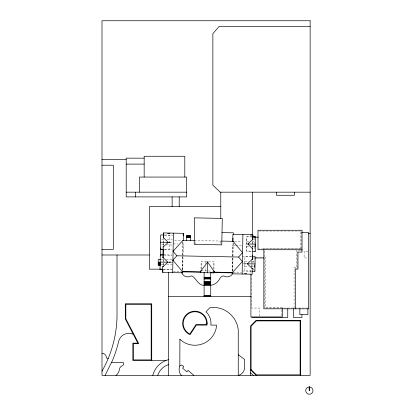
<?xml version="1.0" encoding="UTF-8"?>
<svg xmlns="http://www.w3.org/2000/svg" width="415" height="415" viewBox="0 0 415 415"><rect width="100%" height="100%" fill="white"/><g stroke="black" fill="none" stroke-linecap="round" stroke-linejoin="round"><path stroke-width="0.31" stroke-dasharray="2.08 1.56" d="M163.1 265.154L163.225 259.116M163.5 245.312L163.536 243.501M163.546 242.894L163.619 239.273M163.297 265.361L163.422 259.121M163.702 245.312L163.738 243.501M163.749 242.9L163.821 239.279M169.88 262.477L169.885 262.057L172.458 262.109M182.221 269.584L182.501 255.562M182.517 254.929L182.782 241.577M182.932 244.098L182.984 241.577M182.543 269.589L182.823 255.573M182.833 254.935L183.051 244.098M182.73 270.274L182.999 256.869M183.01 256.231L183.254 244.103L180.831 244.056M195.688 244.352L195.761 240.576M201.016 268.982L201.161 261.575L207.396 261.699M201.244 268.987L201.389 261.575M205.197 270.917L205.285 266.596M205.342 263.509L205.384 261.658M213.725 268.619L213.865 261.829M213.943 269.242L214.093 261.834L207.879 261.709M220.277 243.584L220.329 241.068M232.161 271.265L232.457 256.584M232.467 255.946L232.685 245.094L233.007 245.099L233.054 242.583M232.364 271.228L232.888 245.099M232.696 270.596L233.256 242.583M245.312 263.992L245.322 263.572L242.111 263.504M251.775 266.928L251.9 260.693M252.164 247.693L252.294 241.053M251.978 266.933L252.024 264.521M252.04 263.914L252.097 260.895M252.362 247.693L252.496 241.053M253.788 270.3L253.84 267.805M253.939 262.814L254.053 257.201M258.747 231.02L301.274 231.02L301.274 248.979L258.747 248.979M301.274 232.628L300.517 232.628L300.517 248.979M301.274 248.222L263.847 248.222L263.847 248.979M300.517 250.582L296.455 250.582L296.455 267.597L294.09 267.597L294.09 308.044M307.889 251.34L304.107 251.34L304.107 257.954L307.889 257.954M255.936 257.201L264.106 257.201M294.847 268.349L296.621 268.349M282.371 307.287L265.361 307.287L265.361 257.201M307.889 308.044L264.604 308.044L264.604 248.979M164.418 235.009L169.387 235.108L169.097 249.7L164.127 249.602M251.869 236.763L246.899 236.664L246.609 251.257L251.578 251.355M164.511 235.222L172.827 235.388M252.377 236.981L246.801 236.872L246.52 251.044L251.485 251.142M161.596 239.699L164.677 239.761M167.146 239.813L172.697 239.922M246.712 241.406L249.301 241.457M251.884 241.509L254.473 241.561M174.575 240.15L181.542 240.29M194.251 240.544L221.838 241.094M234.548 241.354L241.514 241.489M168.334 242.106L172.033 242.178M169.242 242.407L172.111 242.464M168.324 242.671L172.023 242.744M173.231 243.906L177.667 243.994M233.204 245.104L235.108 245.146M235.741 245.156L241.442 245.27M161.492 244.803L163.961 244.85M166.425 244.902L171.976 245.011M246.609 246.51L249.197 246.562M252.429 246.624L254.369 246.666M164.226 249.394L171.971 249.55M163.51 254.841L172.023 255.012M242.251 256.418L251.376 256.605M164.112 255.064L172.023 255.22M251.334 256.812L244.892 256.683L244.606 270.855L251.698 271M160.579 259.531L163.723 259.593M166.233 259.645L173.148 259.78M244.803 261.217L248.523 261.294M251.625 261.357L254.105 261.403M168.703 261.964L172.474 262.036M167.873 262.228L172.453 262.322M245.317 263.779L247.33 263.821M168.692 262.529L172.464 262.607M243.387 263.95L247.226 264.101M161.108 264.646L163.619 264.697M166.763 264.76L172.417 264.874M244.7 266.321L248.419 266.394M251.521 266.456L253.378 266.492M163.22 269.226L171.737 269.397M163.22 269.434L171.732 269.605M242.568 271.026L251.692 271.208M201.202 270.839L212.48 271.062M173.314 271.317L181.552 271.483M233.168 272.515L241.514 272.686M301.274 249.415L301.274 251.34M297.213 251.34L297.213 268.349M281.614 309.922L281.614 316.173M259.219 316.173L259.219 308.044L251.656 308.044L251.656 273.833M254.213 238.283L254.213 243.449M254.213 246.676L254.213 250.551M250.904 270.3L250.904 273.537"/><path stroke-width="0.62" d="M160.667 255.038L160.812 247.983M162.836 272.432L162.888 270.004M163.142 257.274L163.308 249.047M163.536 237.422L163.629 232.934M172.656 272.629L173.449 233.131M182.476 272.826L182.501 271.503M183.217 235.87L183.269 233.329M182.714 270.912L182.678 272.831L162.633 272.427L162.758 266.352L163.277 266.363M183.331 240.327L183.472 233.334L163.427 232.929L163.323 238.06L163.847 238.07M207.407 272.759L207.63 261.606M213.943 272.888L213.969 271.69M232.135 272.541L232.11 273.817L252.154 274.222L252.273 268.147L251.952 268.142M232.763 241.317L232.903 234.325L252.943 234.724L252.839 239.854L252.32 239.844M232.96 241.317L233.028 238.143M233.417 234.714L233.453 232.82L222.009 232.592M242.132 274.019L242.92 234.522M252.253 259.059L252.33 255.261M252.652 239.206L252.74 234.719M254.608 267.187L254.644 265.258M255.018 246.702L255.064 244.409M152.772 375.409L153.809 372.426A20.957 20.957 0 0 1 165.486 360.682L168.49 359.608M105.078 375.409L112.543 360.345A120.656 120.656 0 0 0 118.55 341.778A10.551 10.551 0 0 1 133.199 334.2M200.668 271.28L207.619 262.021L214.197 271.55M232.421 274.045C230.667 276.95 226.808 277.645 223.95 276.048A3.196 3.196 0 0 0 222.616 276.079C220.266 276.608 219.805 279.321 218.352 280.867C215.089 285.255 209.243 286.267 204.113 285.432C198.069 285.266 196.451 278.673 192.223 276.079A3.196 3.196 0 0 0 190.89 276.048C187.435 278.112 182.782 276.255 181.583 272.427M183.01 240.316L173.086 251.267L176.868 255.79L238.599 257.03L242.557 252.662L233.08 241.323M176.868 255.79L172.905 260.163L182.382 271.498M173.003 260.278L172.702 260.387M232.457 272.505L242.381 261.554L238.599 257.03M163.147 247.013L168.272 242.386L163.334 237.556M162.747 266.855L167.873 262.228L162.939 257.399M252.662 248.808L247.724 243.979L252.849 239.351M252.263 268.65L247.33 263.821L252.455 259.193M310.145 26.389L219.156 26.389L212.864 33.693L212.864 185.189L220.173 192.176L310.145 192.176M144.161 158.157L126.202 158.157L126.202 196.902L186.688 196.902L186.688 177.055L139.435 177.055L139.435 192.176M101.997 159.542L126.202 159.542M126.202 164.107L144.161 164.107M101.997 165.212L113.337 165.212L113.337 249.322L101.997 249.322M126.202 192.176L186.688 192.176M220.785 206.66L149.307 206.66L149.307 269.169L160.387 269.169M301.887 232.628L308.646 232.628L308.646 308.802L263.847 308.802L263.847 249.623M308.454 233.386L310.145 233.386M186.646 235.933L190.423 235.933M186.646 236.498L190.423 236.498M186.646 237.064L190.423 237.064M254.213 237.131L258.369 237.131M186.646 237.634L190.423 237.634M302.032 249.731L257.99 249.731L257.99 230.263L302.032 230.263L302.032 252.097L297.965 252.097L297.965 269.107L295.605 269.107L295.605 308.802M101.997 254.992L149.307 254.992M254.794 257.954L263.992 257.954M160.579 259.531L158.219 259.531L158.219 265.387L160.46 265.387M158.219 262.555L160.517 262.555M158.219 263.12L160.506 263.12M158.219 263.686L160.496 263.686M158.219 264.256L160.486 264.256M158.219 264.822L160.475 264.822M204.113 277.303L210.727 277.303M204.113 277.868L210.727 277.868M204.113 278.439L210.727 278.439M204.113 279.005L210.727 279.005M204.113 281.463L210.727 281.463M204.113 282.029L210.727 282.029M204.113 282.594L210.727 282.594M204.113 283.165L210.727 283.165M204.113 283.73L210.727 283.73M204.113 284.296L210.727 284.296M204.113 284.861L210.727 284.861M204.113 295.449L210.727 295.449M204.113 296.014L210.727 296.014M168.49 296.59L251.018 296.59M251.656 317.496L287.751 317.496L287.751 308.677M179.83 339.273L179.908 339.273A21.819 21.819 0 0 0 216.137 328.53L216.495 325.106L210.794 325.106L211.012 323.015A16.097 16.097 0 0 0 205.996 311.764L209.933 307.614L216.578 307.629A25.232 25.232 0 0 1 238.251 329.738L238.251 375.409A8.176 8.176 0 0 0 244.57 368.006L244.57 359.406L238.251 354.763M166.073 360.469L132.831 360.469L132.831 343.143L137.827 343.143L125.273 318.886L125.273 303.764L151.734 303.764L151.734 360.469M111.557 362.58L123.307 362.58L123.463 362.855A2.251 2.251 0 0 1 122.145 365.88A3.984 3.984 0 0 0 119.515 369.101A10.079 10.079 0 0 1 116.076 375.409M167.598 233.391L169.922 233.438M250.515 235.056L252.413 235.092L252.413 192.176M163.8 234.999L160.693 234.937L160.403 249.529L163.505 249.591M252.491 236.773L255.593 236.835L255.303 251.428L252.818 251.381M252.377 236.981L255.588 237.048M182.808 240.316L194.251 240.544M221.838 241.094L233.282 241.328M160.548 242.23L168.272 242.386M247.724 243.979L255.448 244.134M163.676 246.52L163.157 246.51L162.929 257.902L163.448 257.912M252.149 248.295L252.673 248.305L252.445 259.697L251.921 259.686M160.408 249.316L163.054 249.374M254.929 251.21L255.308 251.22M172.889 251.034L173.19 251.153M163.51 254.841L160.299 254.779L160.003 269.371L162.576 269.423M251.983 256.615L255.194 256.678L254.903 271.27L252.336 271.218M160.294 254.986L161.803 255.018M160.149 262.072L167.873 262.228M247.33 263.821L255.049 263.976M160.008 269.159L162.654 269.216M254.53 271.057L254.909 271.062M201.202 270.839L200.673 270.824L200.637 272.624L214.171 272.894L214.207 271.099L213.678 271.088M201.182 271.877L182.185 271.493L182.175 271.872L200.544 272.24M213.658 272.126L232.659 272.505M210.53 272.442L212.48 272.479M213.647 272.505L233.163 272.894M244.404 273.687L246.728 273.734M193.883 375.409L188.094 370.398L186.854 371.824L182.569 368.115L183.804 366.684L182.304 365.387A1.759 1.759 0 0 0 179.83 366.077A8.601 8.601 0 0 0 181.365 375.409M250.536 372.826L253.373 375.409M251.106 369.609L256.439 374.844L300.123 374.844L300.123 320.899L256.34 320.899L251.106 326.232L251.106 369.739M250.536 369.843L256.205 375.409M179.908 339.273L179.83 366.077M309.538 386.972L309.538 390.603L309.175 390.603L309.175 386.972M307.889 308.646L307.889 314.658L299.858 314.658L299.858 308.646M301.928 314.658L301.928 317.496L293.426 317.496L293.426 308.677M300.693 375.409L300.693 320.328L256.102 320.328L250.536 326.003L250.536 375.409M294.417 192.176L294.417 195.268L276.463 195.268L276.463 192.176M282.371 308.573L282.371 316.93L250.904 316.93L250.904 274.185M220.785 192.176L220.785 218.389M210.727 272.448L210.727 296.59M204.113 272.313L204.113 296.59M190.423 240.467L190.423 235.362L186.646 235.362L186.646 240.389M184.8 177.055L184.8 156.263L144.161 156.263L144.161 177.055M179.213 196.902L179.213 206.66M172.121 196.902L172.121 206.66M168.49 272.167L168.49 375.409M135.653 192.176L135.653 196.902M117.009 254.992L117.009 317.47A115.93 115.93 0 0 1 101.997 371.171M157.778 375.409A16.227 16.227 0 0 1 168.49 364.624M101.997 353.585A3.611 3.611 0 0 1 106.25 357.004A1.613 1.613 0 0 0 108.175 358.529M194.702 217.865L194.173 244.321L221.766 244.876L222.295 218.42L194.702 217.865M206.629 323.135L206.483 324.54L196.025 324.54L189.873 333.945L189.333 333.738A11.713 11.713 0 0 1 188.794 313.46A11.713 11.713 0 0 1 206.629 323.135M207.199 323.119L206.992 325.106L196.331 325.106L190.096 334.64L189.058 334.241A12.284 12.284 0 0 1 188.493 312.972A12.284 12.284 0 0 1 207.199 323.119M309.357 386.962L308.879 386.993A3.647 3.647 0 0 0 306.28 392.564A3.647 3.647 0 0 0 312.433 392.564A3.647 3.647 0 0 0 309.834 386.993L309.357 386.962M310.145 20.75L101.997 20.75L101.997 375.409L310.145 375.409L310.145 20.75M151.169 304.335L125.838 304.335L125.838 318.751L138.76 343.713L133.402 343.713L133.402 359.904L151.169 359.904L151.169 304.335"/></g></svg>
